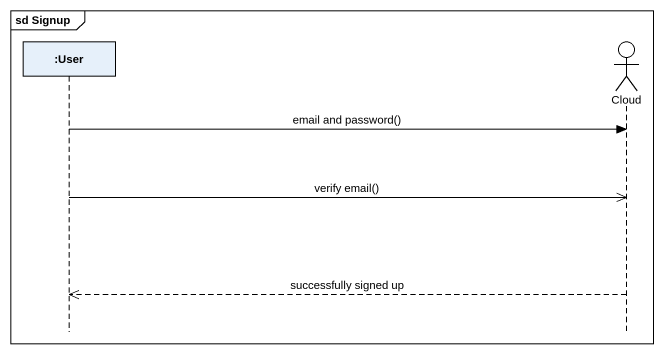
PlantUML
@startuml
mainframe sd Signup
hide footbox
participant ":User" as User
actor "Cloud" as Cloud_

User -> Cloud_ : email and password()
User ->> Cloud_ : verify email()
Cloud_ -->> User : successfully signed up
@enduml
